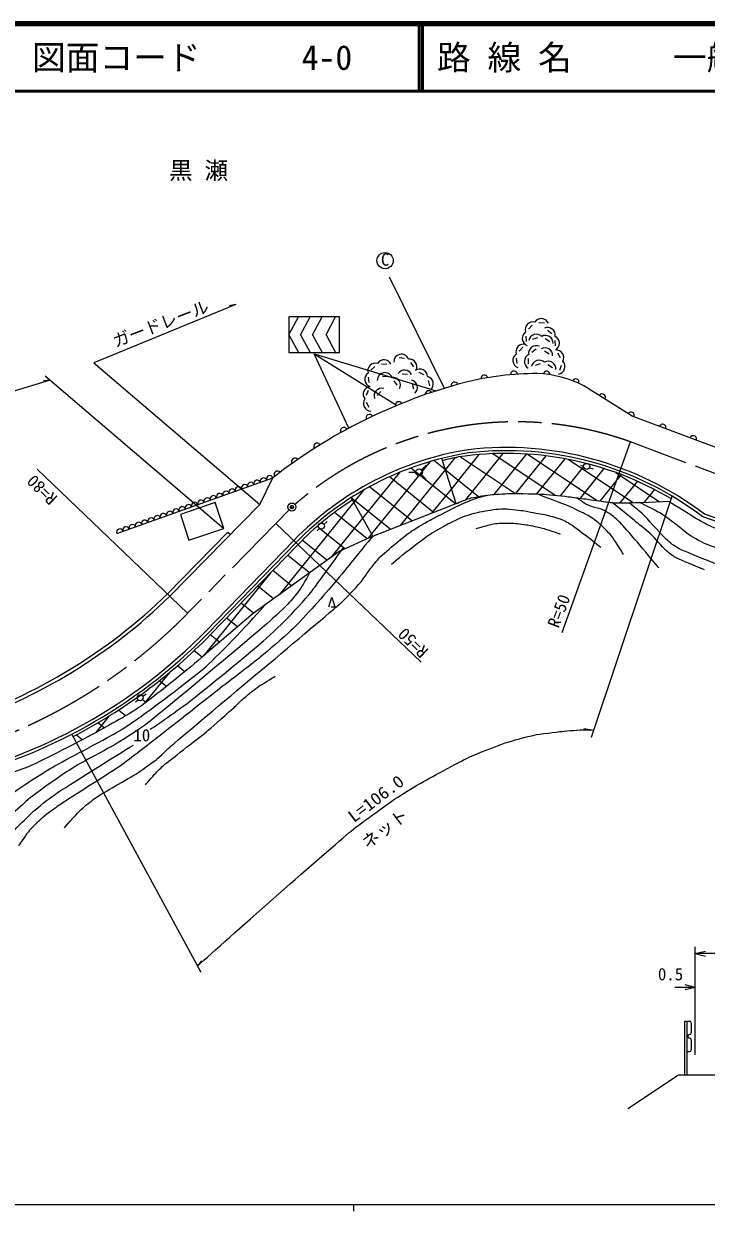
# Model space of a CAD drawing. Units: millimetres, scale not verified. Extents: x 40000 to 680000, y 20000 to 380000.
# Drawn here: x 119164 to 220280, y 204000 to 380000 of the extents above; entities that cross this region are included whole.
import ezdxf
from ezdxf.enums import TextEntityAlignment as Align

# ---------------------------------------------------------------- set-up
doc = ezdxf.new("R2010")
doc.units = ezdxf.units.MM
doc.header["$LTSCALE"] = 1000
doc.header["$PDMODE"] = 32
doc.header["$PDSIZE"] = 500
doc.linetypes.add('CHAIN', pattern=[18.5, 12, -1.5, 3.5, -1.5])
for name, color, linetype, lineweight in [('M-BGD', 7, 'Continuous', 13), ('M-BMK', 2, 'CHAIN', 13), ('M-STR-HTXT', 7, 'Continuous', 13), ('M-TTL', 2, 'Continuous', 140), ('M-TTL-BAND', 7, 'Continuous', 25), ('M-TTL-LINE', 7, 'Continuous', 50), ('M-TTL-TXT', 7, 'Continuous', 13), ('M-WORK', 1, 'Continuous', 13)]:
    doc.layers.add(name, color=color, linetype=linetype, lineweight=lineweight)
doc.styles.add('ＭＳ ゴシック', font='')
doc.styles.get('ＭＳ ゴシック').set_extended_font_data('MS Gothic')

msp = doc.modelspace()

# ---------------------------------------------------------------- linework, layer by layer
at = {"layer": 'M-BGD'}
for p, q in [((179324, 315088), (170685, 304382)), ((181653, 313868), (179926, 315262)), ((183214, 308875), (181118, 315580)), ((174826, 313495), (169370, 306733)), ((181625, 313959), (174910, 305637)), ((176231, 313527), (177231, 313527)), ((183113, 308835), (176518, 314157)), ((178791, 314588), (178084, 313881)), ((179892, 307579), (173354, 312855)), ((178084, 313174), (178791, 312467)), ((170865, 304060), (167674, 309763)), ((169495, 310870), (168054, 309084)), ((176671, 306324), (170405, 311380)), ((182522, 311089), (179597, 307464)), ((173450, 305068), (167650, 309748)), ((170865, 304060), (183214, 308875)), ((218649, 227177), (218649, 243177)), ((218649, 242177), (220149, 242552)), ((253649, 242177), (218649, 242177)), ((218649, 242177), (220149, 241802)), ((218649, 237177), (215628, 237177)), ((218649, 237177), (217149, 237552)), ((218649, 237177), (217149, 236802)), ((217099, 224177), (217099, 232177)), ((217099, 232177), (217449, 232177)), ((217449, 224177), (217449, 232177)), ((217549, 232177), (217799, 232177)), ((218049, 231927), (218049, 230427)), ((218049, 229427), (218049, 227927)), ((217549, 227677), (217799, 227677)), ((216149, 224177), (208649, 219177)), ((253649, 224177), (216149, 224177))]:
    msp.add_line(p, q, dxfattribs=at)
for centre, radius in [((177731, 313527), 500), ((158896, 308368), 600)]:
    msp.add_circle(centre, radius, dxfattribs=at)
for centre, start, end in [((217799, 231927), 0, 90), ((217799, 229927), 90, 270), ((217799, 230427), 270, 0), ((217799, 229427), 0, 90), ((217799, 227927), 270, 0)]:
    msp.add_arc(centre, 250, start, end, dxfattribs=at)
msp.add_point((158896, 308368), dxfattribs=at)
at = {"layer": 'M-BMK'}
for p, q in [((251919, 301956), (209051, 318030)), ((158476, 307940), (143448, 292621))]:
    msp.add_line(p, q, dxfattribs=at)
for centre, radius, start, end in [((192091, 271060), 49938, 70.14684, 130.97289), ((86518, 348350), 79666, 281.42047, 315.61113)]:
    msp.add_arc(centre, radius, start, end, dxfattribs=at)
at = {"layer": 'M-STR-HTXT'}
for p, q in [((150572, 338410), (129557, 329750)), ((150572, 338410), (149610, 338209)), ((129557, 329750), (154159, 308754)), ((122322, 327799), (148792, 305180)), ((123064, 327165), (122086, 327057)), ((203302, 274250), (215253, 309963)), ((145458, 239368), (126279, 274711)), ((202160, 275560), (203662, 275326)), ((144929, 240345), (145524, 241127))]:
    msp.add_line(p, q, dxfattribs=at)
msp.add_lwpolyline([(123064, 327165), (75194, 312624), (76065, 313081)], dxfattribs=at)
msp.add_open_spline([(144929, 240345), (149342, 244387), (162820, 256253), (167389, 260119), (168690, 261220), (172859, 264186), (174256, 265160), (174920, 265622), (176985, 266901), (177690, 267297), (179161, 268125), (183608, 270550), (185131, 271277), (186176, 271776), (189413, 273041), (190508, 273415), (191343, 273701), (193901, 274396), (194766, 274572), (195589, 274739), (198095, 275040), (198930, 275127), (199604, 275198), (201631, 275359), (202309, 275359), (202614, 275359), (203101, 275346), (203662, 275326)], degree=3, knots=[0, 0, 0, 0, 1, 1, 1, 2, 2, 2, 3, 3, 3, 4, 4, 4, 5, 5, 5, 6, 6, 6, 7, 7, 7, 8, 8, 8, 9, 9, 9, 9], dxfattribs=at)
at = {"layer": 'M-TTL'}
msp.add_line((680000, 380000), (40000, 380000), dxfattribs=at)
at = {"layer": 'M-TTL-BAND'}
for p, q in [((40000, 205000), (579000, 205000)), ((168000, 205000), (168000, 204000))]:
    msp.add_line(p, q, dxfattribs=at)
at = {"layer": 'M-TTL-LINE'}
for p, q in [((177750, 380000), (177750, 370000)), ((178250, 380000), (178250, 370000)), ((40000, 370000), (680000, 370000))]:
    msp.add_line(p, q, dxfattribs=at)
at = {"layer": 'M-WORK'}
for p, q in [((173304, 342507), (181474, 325966)), ((158430, 336539), (158430, 331282)), ((165955, 336539), (158430, 336539)), ((158430, 333910), (159847, 336539)), ((160182, 333910), (161600, 336539)), ((161961, 333910), (163378, 336539)), ((163945, 333910), (165363, 336539)), ((165955, 331282), (165955, 336539)), ((193931, 334750), (194484, 335328)), ((195497, 335723), (196296, 335672)), ((197411, 334032), (196779, 334523)), ((158430, 333910), (159847, 331282)), ((160182, 333910), (161600, 331282)), ((161961, 333910), (163378, 331282)), ((163945, 333910), (165363, 331282)), ((193670, 332925), (193583, 333720)), ((194565, 333234), (195327, 333478)), ((196406, 333343), (197083, 332917)), ((197938, 332265), (197908, 333065)), ((158430, 331282), (165955, 331282)), ((162192, 331076), (180253, 325579)), ((192540, 331471), (193093, 332050)), ((194449, 331334), (195081, 331825)), ((196322, 331504), (196999, 331078)), ((198705, 330481), (198279, 331158)), ((170609, 328642), (171161, 329220)), ((172175, 329615), (172973, 329563)), ((175565, 330374), (174769, 330462)), ((176938, 329144), (176494, 329809)), ((192279, 329646), (192191, 330441)), ((193922, 329567), (193952, 330367)), ((194982, 329393), (195744, 329638)), ((196823, 329503), (197500, 329077)), ((198596, 328640), (198841, 329402)), ((170347, 326817), (170260, 327612)), ((173134, 327646), (172339, 327734)), ((175220, 328104), (176019, 328052)), ((178456, 327972), (177739, 328327)), ((169937, 324943), (170259, 325676)), ((174507, 326416), (174063, 327081)), ((176965, 325827), (176775, 326604)), ((179326, 326347), (179136, 327124)), ((209293, 321840), (202144, 326335)), ((170316, 323139), (169962, 323856)), ((171529, 324911), (172082, 325490)), ((245470, 308275), (209293, 321840)), ((198924, 289777), (209051, 318030)), ((183011, 315677), (181625, 313959)), ((186606, 316151), (182522, 311089)), ((183849, 315833), (192009, 310375)), ((190159, 316322), (184604, 309437)), ((188682, 316283), (197891, 310123)), ((193630, 316233), (188803, 310251)), ((196520, 315965), (192009, 310375)), ((193794, 316223), (204117, 309318)), ((199317, 315535), (195108, 310320)), ((199878, 315428), (209445, 309028)), ((121150, 313964), (143448, 292621)), ((181653, 313868), (186535, 309929)), ((202115, 314372), (198621, 310043)), ((205129, 314080), (201584, 309686)), ((201648, 314563), (202117, 314435)), ((202976, 314201), (203575, 314037)), ((206904, 313476), (213358, 309160)), ((132936, 304473), (156065, 312701)), ((154159, 308754), (156065, 312701)), ((207671, 313191), (204499, 309259)), ((210074, 312198), (207474, 308976)), ((212614, 310974), (211086, 309081)), ((154159, 308754), (140810, 295146)), ((168054, 309084), (156998, 295382)), ((169370, 306733), (164664, 300902)), ((170032, 303678), (165204, 307574)), ((149423, 304640), (140448, 295492)), ((149423, 304640), (149804, 304315)), ((178032, 285382), (156525, 305951)), ((162611, 304888), (162977, 305209)), ((166743, 302170), (162977, 305209)), ((163646, 305796), (164113, 306206)), ((159171, 303420), (146170, 290017)), ((159511, 303096), (146510, 289693)), ((159798, 302817), (146797, 289414)), ((164077, 300479), (160411, 303437)), ((170685, 304382), (170167, 303740)), ((161490, 298616), (158255, 301227)), ((155768, 298663), (145846, 286366)), ((158846, 296713), (156059, 298962)), ((156162, 294780), (153829, 296663)), ((153224, 292665), (151388, 294147)), ((164712, 293601), (165615, 293601)), ((150822, 290622), (149221, 291913)), ((148141, 288329), (146797, 289414)), ((145588, 286141), (144420, 287084)), ((140734, 283827), (137026, 279232)), ((143010, 283961), (141926, 284837)), ((140295, 281768), (139242, 282618)), ((136806, 280325), (137307, 280692)), ((134259, 277437), (133207, 278285)), ((135696, 279511), (136088, 279798)), ((137255, 279403), (136743, 279816)), ((131837, 277415), (129848, 274950)), ((131072, 275624), (130131, 276384)), ((127812, 273871), (126916, 274594))]:
    msp.add_line(p, q, dxfattribs=at)
for points in [[(167346, 320064), (162192, 331076), (174239, 323586)], [(236575, 303762), (232212, 302628), (219779, 306907)], [(236600, 304255), (232231, 303119), (220003, 307327)], [(170865, 304060), (165870, 301770), (153145, 292608), (145846, 286366)], [(164348, 293601), (164798, 294994), (165247, 293601)]]:
    msp.add_lwpolyline(points, dxfattribs=at)
msp.add_lwpolyline([(148792, 305180), (147510, 309053), (142410, 307278), (143638, 303477)], close=True, dxfattribs=at)
for centre, radius in [((172696, 344894), 1200), ((202564, 314383), 450), ((163267, 305553), 450), ((136407, 280116), 450)]:
    msp.add_circle(centre, radius, dxfattribs=at)
for centre, radius, start, end in [((195862, 335165), 1133, 24.36522, 148.22024), ((194593, 334671), 1133, 74.36522, 198.22024), ((196768, 333856), 1133, 350.24532, 114.10035), ((194157, 333381), 1133, 124.36522, 248.22024), ((195109, 332848), 1133, 45.89965, 169.75468), ((196461, 332678), 1133, 355.89965, 119.75468), ((197390, 332645), 1133, 300.24532, 64.10035), ((175108, 329888), 1133, 21.77976, 182.67713), ((192765, 330102), 1133, 124.36522, 248.22024), ((193202, 331392), 1133, 74.36522, 198.22024), ((194470, 329947), 1133, 115.89965, 239.75468), ((195092, 331158), 1133, 65.89965, 189.75468), ((196376, 330840), 1133, 355.89965, 119.75468), ((198041, 330535), 1133, 330.24532, 94.10035), ((171271, 328562), 1133, 74.36522, 198.22024), ((172539, 329057), 1133, 24.36522, 148.22024), ((176272, 329180), 1133, 331.77976, 95.63478), ((195526, 329008), 1133, 45.89965, 169.75468), ((196877, 328838), 1133, 355.89965, 119.75468), ((198211, 329184), 1133, 280.24532, 44.10035), ((170834, 327273), 1133, 124.36522, 248.22024), ((172678, 327160), 1133, 21.77976, 182.67713), ((173842, 326452), 1133, 331.77976, 95.63478), ((175585, 327546), 1133, 24.36522, 148.22024), ((177861, 327672), 1133, 1.77976, 125.63478), ((178713, 326609), 1133, 311.77976, 75.63478), ((195232, 283900), 44253, 89.99131, 104.03809), ((187413, 327446), 500, 11.00823, 189.35076), ((191801, 328035), 500, 2.34316, 186.54747), ((194761, 312318), 15842, 62.22414, 88.2737), ((196643, 328004), 500, 357.30782, 169.01306), ((204709, 250492), 78970, 104.82891, 128.02328), ((170586, 325095), 1133, 94.36522, 218.22024), ((172191, 324832), 1133, 74.36522, 198.22024), ((176352, 326089), 1133, 311.77976, 75.63478), ((179144, 325109), 500, 29.64958, 188.17436), ((182991, 326392), 500, 18.44914, 193.48623), ((200929, 326850), 500, 342.41789, 151.584), ((170617, 323734), 1133, 144.36522, 268.22024), ((174727, 323478), 500, 29.64958, 195.01442), ((204844, 324637), 500, 327.84315, 147.84315), ((170378, 321592), 500, 27.35797, 204.18864), ((209126, 321945), 500, 334.89243, 147.84315), ((213815, 320144), 500, 339.44584, 159.44584), ((166586, 319663), 500, 27.35797, 210.36366), ((218338, 318449), 500, 339.44584, 159.44584), ((192310, 271270), 46172, 99.04348, 135.86724), ((162623, 317339), 500, 29.49422, 214.89291), ((190677, 268684), 48510, 52.80488, 96.65763), ((159335, 315121), 500, 35.24907, 214.89291), ((192310, 271270), 45702, 99.05575, 135.86303), ((192597, 270991), 45702, 101.41637, 104.41523), ((190677, 268684), 47640, 59.12744, 98.60208), ((190677, 268684), 48040, 52.71528, 96.64596), ((156765, 313212), 500, 39.89594, 214.89291), ((151901, 311220), 491, 19.58262, 199.58262), ((152827, 311549), 491, 19.58262, 199.58262), ((153752, 311878), 491, 19.58262, 199.58262), ((154677, 312207), 491, 19.58262, 199.58262), ((155602, 312536), 491, 19.58262, 199.58262), ((147276, 309574), 491, 19.58262, 199.58262), ((148201, 309903), 491, 19.58262, 199.58262), ((149126, 310232), 491, 19.58262, 199.58262), ((150051, 310562), 491, 19.58262, 199.58262), ((150976, 310891), 491, 19.58262, 199.58262), ((141725, 307600), 491, 19.58262, 199.58262), ((142650, 307929), 491, 19.58262, 199.58262), ((143575, 308258), 491, 19.58262, 199.58262), ((144500, 308587), 491, 19.58262, 199.58262), ((145426, 308916), 491, 19.58262, 199.58262), ((146351, 309245), 491, 19.58262, 199.58262), ((192597, 270991), 45702, 122.76408, 135.86303), ((137099, 305954), 491, 19.58262, 199.58262), ((138024, 306283), 491, 19.58262, 199.58262), ((138950, 306612), 491, 19.58262, 199.58262), ((139875, 306941), 491, 19.58262, 199.58262), ((140800, 307270), 491, 19.58262, 199.58262), ((133399, 304638), 491, 19.58262, 199.58262), ((134324, 304967), 491, 19.58262, 199.58262), ((135249, 305296), 491, 19.58262, 199.58262), ((136174, 305625), 491, 19.58262, 199.58262), ((83577, 353949), 81557, 288.54405, 314.21199), ((83577, 353949), 82057, 288.54559, 314.22443), ((89240, 345746), 79666, 282.70046, 315.61113), ((89580, 345421), 79666, 282.72493, 315.61113), ((89581, 345422), 80066, 297.43427, 315.61113)]:
    msp.add_arc(centre, radius, start, end, dxfattribs=at)
for points, knots in [([(125185, 260830), (125660, 261414), (127189, 263082), (127730, 263607), (128084, 263950), (129241, 264880), (129647, 265160), (130201, 265542), (131944, 266568), (132522, 266912), (133167, 267295), (135132, 268390), (135762, 268796), (136396, 269204), (138246, 270508), (138836, 270978), (139293, 271342), (140538, 272582), (140984, 272961), (145998, 277215), (161153, 289842), (166132, 294138), (166756, 294677), (168443, 296494), (168982, 297118), (169329, 297520), (170229, 298837), (170552, 299259), (170801, 299583), (171553, 300555), (171841, 300845), (172263, 301271), (173627, 302446), (174089, 302829), (174593, 303246), (176124, 304479), (176667, 304845), (177237, 305228), (179038, 306236), (179642, 306564), (180409, 306979), (182734, 308177), (183520, 308554), (183996, 308783), (185450, 309425), (185951, 309593), (186314, 309714), (187061, 309928), (187798, 310128)], [0, 0, 0, 0, 1, 1, 1, 2, 2, 2, 3, 3, 3, 4, 4, 4, 5, 5, 5, 6, 6, 6, 7, 7, 7, 8, 8, 8, 9, 9, 9, 10, 10, 10, 11, 11, 11, 12, 12, 12, 13, 13, 13, 14, 14, 14, 15, 15, 15, 16, 16, 16, 16]), ([(183214, 308875), (183643, 309093), (185001, 309603), (185468, 309721), (186078, 309875), (187944, 310162), (188569, 310230), (189153, 310293), (190916, 310372), (191504, 310375), (192456, 310381), (195313, 310332), (196264, 310276), (197048, 310230), (199390, 309956), (200171, 309866), (200674, 309808), (202180, 309609), (202682, 309538), (203211, 309464), (204795, 309204), (205326, 309142), (205754, 309091), (207044, 308968), (207474, 308976), (208934, 309005), (212144, 309112), (215004, 309221)], [0, 0, 0, 0, 1, 1, 1, 2, 2, 2, 3, 3, 3, 4, 4, 4, 5, 5, 5, 6, 6, 6, 7, 7, 7, 8, 8, 8, 9, 9, 9, 9]), ([(208038, 301314), (207719, 301909), (206605, 303607), (206187, 304137), (205850, 304563), (204693, 305715), (204281, 306067), (203973, 306330), (202958, 307004), (202605, 307201), (202082, 307491), (200465, 308270), (199913, 308499), (198964, 308894), (196081, 309987), (195108, 310320)], [0, 0, 0, 0, 1, 1, 1, 2, 2, 2, 3, 3, 3, 4, 4, 4, 5, 5, 5, 5]), ([(173627, 299915), (174284, 300463), (176287, 302070), (176966, 302592), (177438, 302956), (178880, 304017), (179378, 304344), (179839, 304646), (181269, 305478), (181758, 305732), (182315, 306021), (184012, 306838), (184601, 307054), (185134, 307250), (186787, 307674), (187344, 307781), (187887, 307886), (189535, 308106), (190088, 308112), (190685, 308119), (192470, 307920), (193063, 307847), (193384, 307808), (194336, 307616), (194653, 307557), (195070, 307479), (196324, 307261), (196736, 307160), (197165, 307056), (198441, 306695), (198851, 306532), (199178, 306403), (200114, 305909), (200400, 305706), (201279, 305080), (203839, 303096), (204664, 302400)], [0, 0, 0, 0, 1, 1, 1, 2, 2, 2, 3, 3, 3, 4, 4, 4, 5, 5, 5, 6, 6, 6, 7, 7, 7, 8, 8, 8, 9, 9, 9, 10, 10, 10, 11, 11, 11, 12, 12, 12, 12]), ([(213242, 299359), (212166, 300696), (208834, 304624), (207689, 305903), (207424, 306200), (206521, 306988), (206202, 307225), (205957, 307407), (205160, 307865), (204879, 307986), (204601, 308105), (203711, 308313), (203425, 308415), (203174, 308505), (202427, 308801), (202202, 308944), (201975, 309089), (201524, 309421), (201099, 309750)], [0, 0, 0, 0, 1, 1, 1, 2, 2, 2, 3, 3, 3, 4, 4, 4, 5, 5, 5, 6, 6, 6, 6]), ([(220038, 299061), (218335, 299756), (216802, 300398), (215935, 300781), (215547, 300952), (214534, 301742), (214223, 302030), (213780, 302440), (212622, 303835), (212186, 304252), (211759, 304660), (210378, 305776), (209919, 306149), (209198, 306735), (207018, 308474), (206286, 309047), (206286, 309047), (206286, 309047), (206286, 309047)], [0, 0, 0, 0, 1, 1, 1, 2, 2, 2, 3, 3, 3, 4, 4, 4, 5, 5, 5, 6, 6, 6, 6]), ([(237987, 298418), (236660, 298269), (232682, 297810), (231356, 297653), (230999, 297611), (229930, 297456), (229571, 297422), (229380, 297404), (228804, 297388), (228613, 297398), (228427, 297407), (227865, 297449), (227692, 297516), (225451, 298381), (218779, 301105), (216571, 302050), (216288, 302172), (215497, 302660), (215249, 302844), (214976, 303045), (214213, 303723), (213976, 303966), (213340, 304618), (211548, 306684), (210889, 307311), (210520, 307662), (209546, 308457), (208824, 309010)], [0, 0, 0, 0, 1, 1, 1, 2, 2, 2, 3, 3, 3, 4, 4, 4, 5, 5, 5, 6, 6, 6, 7, 7, 7, 8, 8, 8, 9, 9, 9, 9]), ([(236759, 300378), (235927, 300262), (233412, 300054), (232572, 300031), (231906, 300013), (229891, 300022), (229241, 300170), (227470, 300572), (222253, 302158), (220541, 302761), (219959, 302966), (218331, 303865), (217811, 304196), (217411, 304450), (216338, 305391), (215960, 305677), (215505, 306020), (214136, 307051), (213646, 307343), (213048, 307698), (211501, 308517), (210422, 309059)], [0, 0, 0, 0, 1, 1, 1, 2, 2, 2, 3, 3, 3, 4, 4, 4, 5, 5, 5, 6, 6, 6, 7, 7, 7, 7]), ([(235569, 301522), (235295, 301423), (234444, 301216), (234156, 301179), (233945, 301152), (233304, 301176), (233093, 301203), (232858, 301233), (232160, 301383), (231936, 301462), (229738, 302240), (223163, 304635), (220991, 305485), (220580, 305646), (219419, 306285), (219041, 306510), (218186, 307019), (215787, 308517), (214713, 309210)], [0, 0, 0, 0, 1, 1, 1, 2, 2, 2, 3, 3, 3, 4, 4, 4, 5, 5, 5, 6, 6, 6, 6]), ([(186203, 305198), (186500, 305287), (187395, 305533), (187695, 305609), (187963, 305677), (188768, 305875), (189041, 305916), (189270, 305951), (189966, 305983), (190198, 305987), (190523, 305993), (191502, 305989), (191827, 305963), (192268, 305928), (193587, 305760), (194022, 305680), (194518, 305589), (195993, 305253), (196478, 305113), (196916, 304988), (198206, 304534), (198626, 304358)], [0, 0, 0, 0, 1, 1, 1, 2, 2, 2, 3, 3, 3, 4, 4, 4, 5, 5, 5, 6, 6, 6, 7, 7, 7, 7]), ([(170865, 304060), (170211, 303262), (168251, 300868), (167598, 300069), (167067, 299419), (165489, 297458), (164947, 296817), (164410, 296179), (162768, 294291), (162204, 293677), (161518, 292929), (159438, 290705), (158700, 290008), (157845, 289200), (155164, 286902), (154251, 286160), (152941, 285095), (148917, 282018), (147588, 280977), (145824, 279598), (140554, 275432), (138785, 274060), (137673, 273197), (134335, 270613), (133185, 269802), (132297, 269177), (129518, 267474), (128604, 266887), (127704, 266308), (124997, 264578), (124115, 263972), (123628, 263636), (122211, 262565), (121762, 262180), (121389, 261860), (120329, 260833), (120015, 260456), (119646, 260013), (118652, 258593), (118362, 258095)], [0, 0, 0, 0, 1, 1, 1, 2, 2, 2, 3, 3, 3, 4, 4, 4, 5, 5, 5, 6, 6, 6, 7, 7, 7, 8, 8, 8, 9, 9, 9, 10, 10, 10, 11, 11, 11, 12, 12, 12, 13, 13, 13, 13]), ([(137902, 275435), (139138, 276228), (142738, 278776), (143897, 279678), (146021, 281331), (152258, 286462), (154309, 288206), (155096, 288876), (157357, 291003), (158081, 291741), (158834, 292507), (161028, 294874), (161691, 295720), (162657, 296953), (165063, 300270), (166517, 302353)], [0, 0, 0, 0, 1, 1, 1, 2, 2, 2, 3, 3, 3, 4, 4, 4, 5, 5, 5, 5]), ([(161490, 298616), (161284, 298163), (160545, 296858), (160262, 296447), (159906, 295930), (158737, 294447), (158303, 293992), (157651, 293309), (155569, 291386), (154850, 290775), (151398, 287844), (140995, 279107), (137450, 276291), (136566, 275588), (133692, 273778), (132723, 273197), (131764, 272621), (128788, 271069), (127818, 270513), (127224, 270171), (125471, 269092), (124903, 268708), (123995, 268095), (121304, 266209), (120441, 265535), (119849, 265073), (118181, 263555), (117638, 263036), (117110, 262532), (115582, 260966), (115093, 260425), (114774, 260072), (113888, 258955), (113605, 258574), (113460, 258378), (113070, 257757), (112958, 257540), (112878, 257383), (112693, 256885), (112651, 256713)], [0, 0, 0, 0, 1, 1, 1, 2, 2, 2, 3, 3, 3, 4, 4, 4, 5, 5, 5, 6, 6, 6, 7, 7, 7, 8, 8, 8, 9, 9, 9, 10, 10, 10, 11, 11, 11, 12, 12, 12, 13, 13, 13, 13]), ([(107707, 255651), (107831, 255955), (108250, 256846), (108405, 257135), (108538, 257384), (108982, 258104), (109147, 258333), (109401, 258685), (110217, 259703), (110496, 260036), (110804, 260405), (111733, 261510), (112081, 261841), (112600, 262333), (114247, 263714), (114823, 264137), (115836, 264883), (118967, 266988), (120018, 267679), (120682, 268116), (122701, 269390), (123394, 269780), (125276, 270842), (131016, 273859), (132890, 274937), (133651, 275374), (135852, 276827), (136559, 277350), (138522, 278801), (144416, 283166), (146230, 284800), (148103, 286486), (153340, 291958), (154943, 293903)], [0, 0, 0, 0, 1, 1, 1, 2, 2, 2, 3, 3, 3, 4, 4, 4, 5, 5, 5, 6, 6, 6, 7, 7, 7, 8, 8, 8, 9, 9, 9, 10, 10, 10, 11, 11, 11, 11]), ([(145846, 286366), (145057, 285670), (142640, 283638), (141818, 282981), (140677, 282068), (137249, 279330), (136033, 278519), (134783, 277684), (130840, 275481), (129515, 274770), (127648, 273769), (122002, 270840), (120075, 269958), (119128, 269524), (116127, 268611), (115170, 268199), (114402, 267869), (112174, 266704), (111468, 266256), (110951, 265928), (109523, 264765), (109085, 264338), (108646, 263908), (107454, 262494), (107102, 261991), (106842, 261619), (106230, 260396), (106039, 259984), (105856, 259588), (105360, 258372), (105237, 257953), (105064, 257368), (104661, 255578), (104565, 254975)], [0, 0, 0, 0, 1, 1, 1, 2, 2, 2, 3, 3, 3, 4, 4, 4, 5, 5, 5, 6, 6, 6, 7, 7, 7, 8, 8, 8, 9, 9, 9, 10, 10, 10, 11, 11, 11, 11]), ([(137197, 267206), (137517, 267599), (138521, 268745), (138869, 269113), (139097, 269353), (139816, 270039), (140074, 270247), (141344, 271275), (145242, 274251), (146505, 275290), (147294, 275939), (149570, 277996), (150330, 278680), (150580, 278906), (151308, 279610), (151557, 279837), (151770, 280030), (152419, 280601), (152643, 280781), (152911, 280995), (153730, 281616), (154015, 281806), (154487, 282119), (155932, 283012), (156424, 283293)], [0, 0, 0, 0, 1, 1, 1, 2, 2, 2, 3, 3, 3, 4, 4, 4, 5, 5, 5, 6, 6, 6, 7, 7, 7, 8, 8, 8, 8]), ([(114636, 257210), (115312, 257930), (117367, 260068), (118060, 260773), (118561, 261281), (120069, 262801), (120605, 263272), (121188, 263784), (122999, 265255), (123646, 265685), (125961, 267220), (133016, 271660), (135402, 273084)], [0, 0, 0, 0, 1, 1, 1, 2, 2, 2, 3, 3, 3, 4, 4, 4, 4])]:
    msp.add_open_spline(points, degree=3, knots=knots, dxfattribs=at)

# ---------------------------------------------------------------- texts
at = {"layer": 'M-BGD', "style": 'ＭＳ ゴシック'}
msp.add_text('0.5', height=1833, dxfattribs=at).set_placement((214990, 237677), align=Align.BOTTOM_CENTER)
at = {"layer": 'M-STR-HTXT', "style": 'ＭＳ ゴシック'}
msp.add_text('黒 瀬', height=2566, dxfattribs=at).set_placement((145062, 356201), align=Align.BOTTOM_CENTER)
msp.add_text('ガードレール', height=1833, rotation=21, dxfattribs=at).set_placement((139978, 334187), align=Align.BOTTOM_CENTER)
for s, width, p in [('L=106.0', 1.1, (172224, 263987)), ('ネット', 1.05, (173552, 259549))]:
    msp.add_text(s, height=1833, rotation=37.371, dxfattribs=dict(at, width=width)).set_placement(p, align=Align.BOTTOM_CENTER)
at = {"layer": 'M-TTL-TXT', "style": 'ＭＳ ゴシック'}
for s, p in [('図面コード      4-0', (120380, 375000)), ('路 線 名      一般県道青海島線', (180380, 375000))]:
    msp.add_text(s, height=3666, dxfattribs=at).set_placement(p, align=Align.MIDDLE_LEFT)
at = {"layer": 'M-WORK', "style": 'ＭＳ ゴシック'}
msp.add_text('C', height=1833, dxfattribs=at).set_placement((172709, 343592), align=Align.BOTTOM_CENTER)
for s, rotation, p in [('R=80', 135.998, (122890, 311971)), ('R=50', 68.998, (199807, 292445)), ('R=50', 135.998, (177854, 289296)), ('10', 359.998, (136652, 273084))]:
    msp.add_text(s, height=1833, rotation=rotation, dxfattribs=at).set_placement(p, align=Align.BOTTOM_CENTER)

doc.saveas('drawing.dxf')
